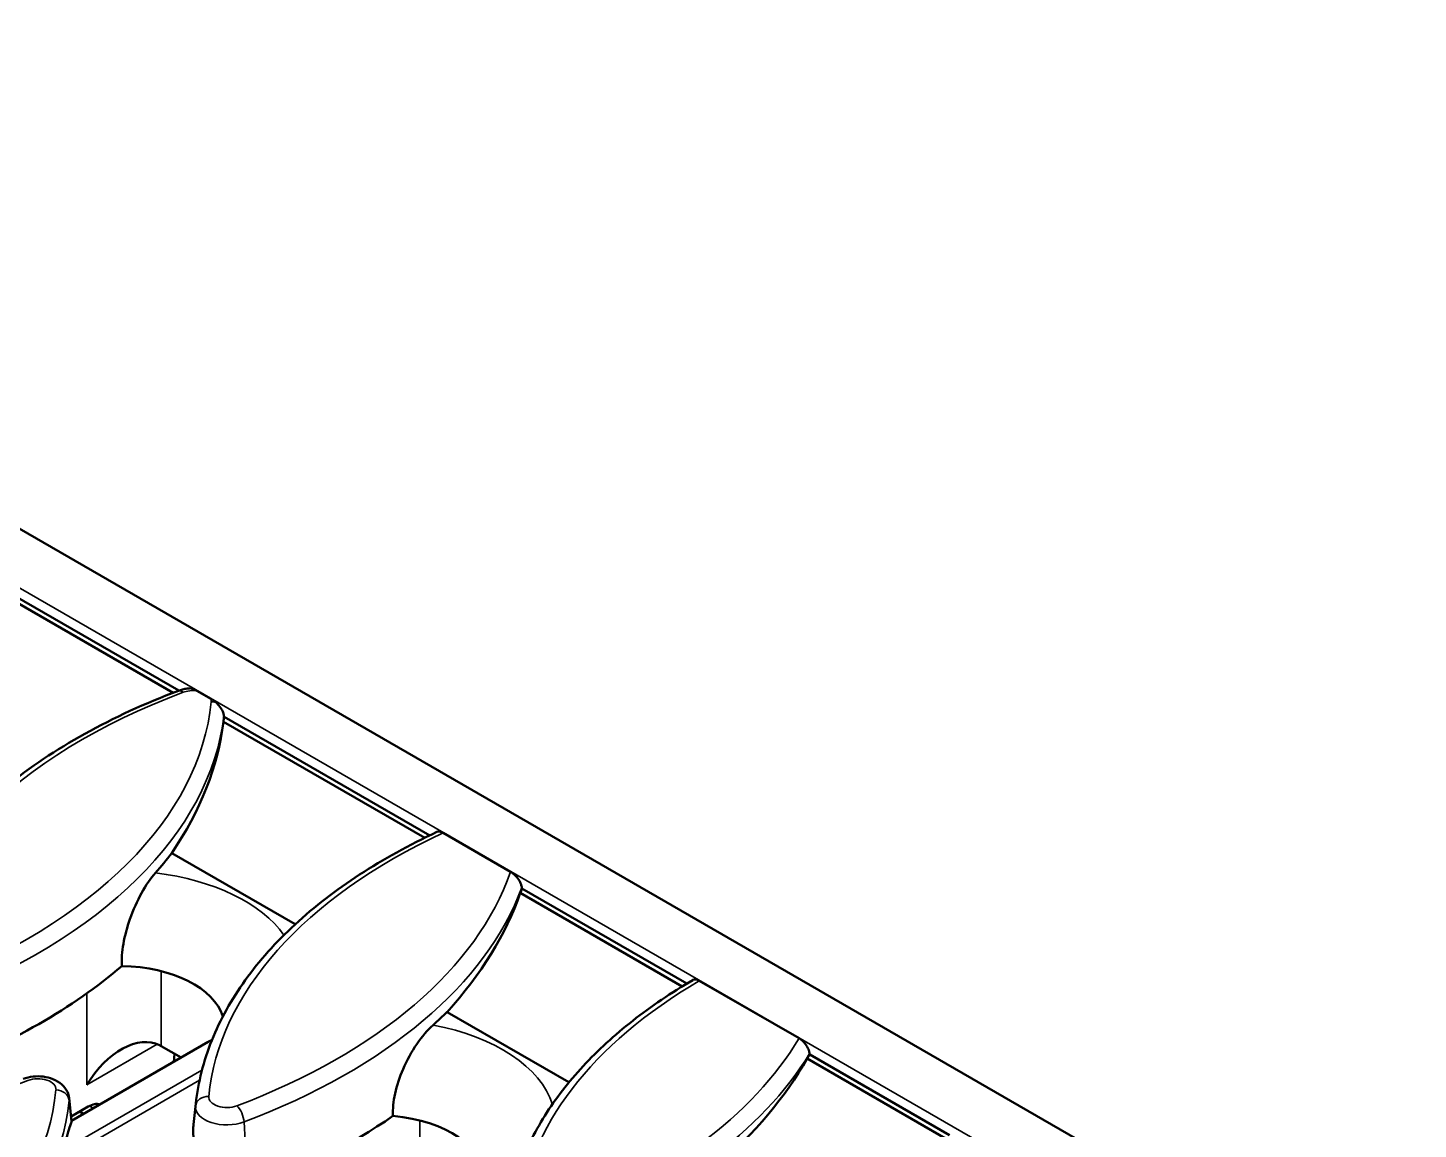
# Model space of a CAD drawing. Header units: millimetres. Extents: x 0 to 1485, y 0 to 1050.
# Drawn here: x 138 to 190.8, y 309.2 to 351 of the extents above; entities that cross this region are included whole.
import ezdxf

# ---------------------------------------------------------------- set-up
doc = ezdxf.new("R2010")
doc.units = ezdxf.units.MM
doc.header["$LTSCALE"] = 2.5
doc.layers.add('Sichtbar (ISO)', color=7, linetype='Continuous', lineweight=50)
doc.layers.add('Sichtbar schmal (ISO)', color=7, linetype='Continuous', lineweight=35)

msp = doc.modelspace()

# ---------------------------------------------------------------- linework, layer by layer
at = {"layer": 'Sichtbar (ISO)'}
for p, q in [((458.257, 146.87), (104.703, 350.994)), ((143.708, 325.821), (129.275, 334.154)), ((143.495, 325.74), (129.051, 334.079)), ((144.924, 325.506), (144.394, 325.812)), ((153.042, 320.228), (145.401, 324.64)), ((145.425, 324.83), (145.421, 324.866)), ((153.235, 320.321), (145.425, 324.83)), ((156.301, 318.937), (153.741, 320.415)), ((148.125, 316.943), (143.44, 319.648)), ((156.732, 318.301), (156.728, 318.337)), ((162.987, 314.69), (156.732, 318.301)), ((162.815, 314.585), (156.669, 318.134)), ((167.252, 312.615), (163.465, 314.801)), ((158.52, 310.942), (153.892, 313.613)), ((139.636, 309.481), (144.824, 312.476)), ((143.043, 312.313), (143.792, 311.88)), ((143.541, 312.025), (143.514, 311.719)), ((167.656, 311.995), (167.652, 312.03)), ((172.964, 308.93), (167.656, 311.995)), ((172.812, 308.814), (167.563, 311.844)), ((139.543, 310.349), (139.639, 309.453)), ((140.273, 310.023), (139.619, 309.645)), ((140.09, 309.743), (139.939, 309.83)), ((144.353, 310.133), (144.269, 309.346))]:
    msp.add_line(p, q, dxfattribs=at)
for centre, major_axis, ratio, start_param, end_param in [((120.876, 324.769), (24.573, 1.639), 0.616892, 5.832918, 6.166967), ((120.985, 325.767), (24.494, 0), 0.57735, 6.203357, 6.216843), ((120.985, 325.359), (-24.538, 0), 0.57735, 2.668001, 2.726644), ((132.77, 321.231), (24.494, 0), 0.57735, 6.062366, 6.074495), ((132.661, 320.395), (24.556, 1.638), 0.616892, 5.714169, 6.0265), ((120.985, 323.318), (-24.756, 0), 0.57735, 2.150508, 2.550935), ((141.434, 313.049), (4, 0), 0.57735, 0.169767, 1.542542), ((132.77, 320.823), (-24.538, 0), 0.57735, 2.566416, 2.607666), ((141.631, 309.945), (1.378, 2.386), 0.607566, 0.025495, 1.543932), ((141.631, 311.493), (2, 0), 0.578934, 0.786768, 0.836389), ((144.555, 316.695), (24.494, 0), 0.57735, 5.933055, 5.944341), ((144.446, 316.021), (24.538, 1.637), 0.616892, 5.598882, 5.897576), ((140.236, 309.228), (-0.537, -0.844), 0.546379, 3.266446, 3.950567), ((132.77, 318.782), (-24.756, 0), 0.57735, 2.150508, 2.449831), ((151.255, 307.379), (4, 0), 0.57735, 6.248142, 7.708307)]:
    msp.add_ellipse(centre, major_axis=major_axis, ratio=ratio, start_param=start_param, end_param=end_param, dxfattribs=at)
for points, knots in [([(132.568, 314.669), (132.666, 315.578), (132.91, 316.48), (133.678, 318.231), (134.2, 319.081), (135.499, 320.7), (136.274, 321.47), (138.05, 322.908), (139.05, 323.575), (141.239, 324.79), (142.428, 325.337), (143.692, 325.815)], [2.4180978, 2.4180978, 2.4180978, 2.4180978, 2.6039342, 2.6039342, 2.7897706, 2.7897706, 2.9756069, 2.9756069, 3.1614433, 3.1614433, 3.3472796, 3.3472796, 3.3472796, 3.3472796]), ([(143.692, 325.815), (143.719, 325.825), (143.746, 325.834), (143.8, 325.851), (143.827, 325.858), (143.882, 325.872), (143.909, 325.878), (143.965, 325.889), (143.993, 325.893), (144.049, 325.901), (144.077, 325.904), (144.105, 325.906)], [3.3472796, 3.3472796, 3.3472796, 3.3472796, 3.4340535, 3.4340535, 3.5208275, 3.5208275, 3.6076014, 3.6076014, 3.6943753, 3.6943753, 3.7811492, 3.7811492, 3.7811492, 3.7811492]), ([(144.394, 325.812), (144.325, 325.852), (144.243, 325.89), (144.154, 325.906), (144.129, 325.908), (144.106, 325.906)], [0.07032907, 0.07032907, 0.07032907, 0.07032907, 0.12919331, 0.12919331, 0.15110566, 0.15110566, 0.15110566, 0.15110566]), ([(145.421, 324.866), (145.417, 324.902), (145.407, 324.945), (145.373, 325.039), (145.337, 325.106), (145.259, 325.222), (145.201, 325.289), (145.141, 325.347), (145.132, 325.356), (145.122, 325.364)], [0.0084311, 0.0084311, 0.0084311, 0.0084311, 0.0336555, 0.0336555, 0.0718257, 0.0718257, 0.1174791, 0.1174791, 0.1252911, 0.1252911, 0.1252911, 0.1252911]), ([(144.353, 310.133), (144.441, 310.944), (144.645, 311.75), (145.276, 313.323), (145.703, 314.09), (146.764, 315.564), (147.397, 316.272), (148.85, 317.612), (149.67, 318.244), (151.473, 319.417), (152.456, 319.959), (153.507, 320.45)], [2.4180978, 2.4180978, 2.4180978, 2.4180978, 2.583959, 2.583959, 2.7498202, 2.7498202, 2.9156815, 2.9156815, 3.0815427, 3.0815427, 3.2474039, 3.2474039, 3.2474039, 3.2474039]), ([(153.741, 320.415), (153.697, 320.441), (153.646, 320.459), (153.572, 320.468), (153.535, 320.462), (153.507, 320.45)], [0.4461745, 0.4461745, 0.4461745, 0.4461745, 0.48344945, 0.48344945, 0.51578696, 0.51578696, 0.51578696, 0.51578696]), ([(142.822, 318.898), (142.643, 318.696), (142.463, 318.433), (142.13, 317.83), (141.979, 317.494), (141.747, 316.834), (141.66, 316.516), (141.554, 315.906), (141.534, 315.622), (141.547, 315.358)], [-0.8411603, -0.8411603, -0.8411603, -0.8411603, -0.6062959, -0.6062959, -0.3789844, -0.3789844, -0.1831189, -0.1831189, 0, 0, 0, 0]), ([(156.728, 318.337), (156.724, 318.376), (156.714, 318.42), (156.68, 318.515), (156.647, 318.582), (156.575, 318.693), (156.522, 318.757), (156.422, 318.855), (156.356, 318.905), (156.301, 318.937)], [0.0084336, 0.0084336, 0.0084336, 0.0084336, 0.0349387, 0.0349387, 0.0725438, 0.0725438, 0.1145432, 0.1145432, 0.1614949, 0.1614949, 0.1614949, 0.1614949]), ([(156.139, 305.597), (156.214, 306.296), (156.376, 306.992), (156.867, 308.356), (157.196, 309.025), (158.011, 310.324), (158.497, 310.952), (159.614, 312.159), (160.245, 312.737), (161.638, 313.83), (162.4, 314.347), (163.22, 314.828)], [2.4180978, 2.4180978, 2.4180978, 2.4180978, 2.5610927, 2.5610927, 2.7040876, 2.7040876, 2.8470825, 2.8470825, 2.9900775, 2.9900775, 3.1330724, 3.1330724, 3.1330724, 3.1330724]), ([(163.465, 314.801), (163.422, 314.826), (163.371, 314.844), (163.292, 314.853), (163.25, 314.846), (163.22, 314.829), (163.22, 314.828), (163.22, 314.828)], [0.44457958, 0.44457958, 0.44457958, 0.44457958, 0.48159077, 0.48159077, 0.51863535, 0.51863535, 0.51909006, 0.51909006, 0.51909006, 0.51909006]), ([(153.359, 313.116), (153.149, 312.93), (152.939, 312.683), (152.547, 312.108), (152.368, 311.784), (152.091, 311.139), (151.986, 310.825), (151.854, 310.218), (151.825, 309.932), (151.835, 309.664)], [-0.8394486, -0.8394486, -0.8394486, -0.8394486, -0.6082887, -0.6082887, -0.3818154, -0.3818154, -0.1849508, -0.1849508, 0, 0, 0, 0]), ([(167.652, 312.03), (167.648, 312.07), (167.637, 312.116), (167.604, 312.212), (167.572, 312.278), (167.503, 312.386), (167.454, 312.447), (167.362, 312.539), (167.302, 312.586), (167.252, 312.615)], [0.0084361, 0.0084361, 0.0084361, 0.0084361, 0.0358192, 0.0358192, 0.0730838, 0.0730838, 0.1128159, 0.1128159, 0.1553307, 0.1553307, 0.1553307, 0.1553307]), ([(137.8, 311.072), (137.92, 311.118), (138.047, 311.147), (138.303, 311.174), (138.432, 311.173), (138.688, 311.142), (138.813, 311.112), (139.052, 311.017), (139.167, 310.952), (139.353, 310.786), (139.429, 310.692), (139.513, 310.506), (139.535, 310.429), (139.543, 310.349)], [3.34728, 3.34728, 3.34728, 3.34728, 3.742348, 3.742348, 4.136015, 4.136015, 4.530025, 4.530025, 4.924042, 4.924042, 5.243901, 5.243901, 5.435884, 5.435884, 5.435884, 5.435884]), ([(139.633, 309.426), (139.618, 309.391), (139.602, 309.346), (139.525, 309.116), (139.451, 308.844), (139.353, 308.491), (139.336, 308.43), (139.318, 308.367)], [0.635921, 0.635921, 0.635921, 0.635921, 0.7360198, 0.7360198, 1.0671166, 1.0671166, 1.1316401, 1.1316401, 1.1316401, 1.1316401]), ([(144.676, 306.847), (144.674, 307.055), (144.644, 307.279), (144.532, 307.803), (144.437, 308.108), (144.334, 308.5), (144.307, 308.613), (144.266, 308.836), (144.253, 308.945), (144.248, 309.1), (144.25, 309.158), (144.255, 309.215)], [1.754995, 1.754995, 1.754995, 1.754995, 1.892647, 1.892647, 2.0720945, 2.0720945, 2.1365308, 2.1365308, 2.2009671, 2.2009671, 2.2396712, 2.2396712, 2.2396712, 2.2396712])]:
    msp.add_open_spline(points, degree=3, knots=knots, dxfattribs=at)
for points in [[(145.122, 325.364), (145.06, 325.42), (144.986, 325.47), (144.924, 325.506)], [(144.824, 312.476), (144.877, 312.507), (144.926, 312.537), (144.973, 312.567)], [(139.639, 309.453), (139.64, 309.446), (139.638, 309.437), (139.633, 309.426)], [(144.255, 309.215), (144.26, 309.259), (144.264, 309.303), (144.269, 309.346)]]:
    msp.add_open_spline(points, degree=3, dxfattribs=at)
at = {"layer": 'Sichtbar schmal (ISO)'}
for p, q in [((456.312, 145.747), (102.759, 349.871)), ((143.043, 312.313), (143.043, 315.164)), ((140.219, 314.319), (140.219, 310.846)), ((140.219, 310.846), (142.892, 312.389)), ((139.318, 308.367), (144.588, 311.41)), ((144.496, 311.02), (139.194, 307.96)), ((139.633, 309.426), (139.544, 310.268)), ((140.46, 309.956), (140.31, 310.043)), ((144.255, 309.215), (144.345, 310.051)), ((146.331, 306.824), (146.185, 309.438)), ((152.864, 306.642), (152.864, 309.493))]:
    msp.add_line(p, q, dxfattribs=at)
for centre, major_axis, ratio, start_param, end_param in [((157.011, 314.167), (-23.992, 0), 0.57735, 5.2921, 6.227073), ((143.869, 325.347), (-0.177, 0.468), 0.447262, 5.581488, 6.283185), ((144.248, 325.421), (0.692, 0), 0.57735, 1.357856, 2.150508), ((120.985, 326.176), (23.992, 0), 0.57735, 5.2921, 6.227073), ((144.248, 325.421), (0.692, 0), 0.57735, 6.227073, 6.496126), ((144.939, 324.99), (-0.498, 0.048), 0.815212, 4.415404, 4.791537), ((120.985, 325.803), (24.49, 0), 0.57735, 5.2921, 6.216855), ((168.797, 309.631), (-23.992, 0), 0.57735, 5.390773, 6.227073), ((141.434, 315.091), (6.739, 0), 0.57735, 0.379032, 1.363346), ((132.77, 321.639), (23.992, 0), 0.57735, 5.2921, 6.08685), ((132.77, 321.267), (24.49, 0), 0.57735, 5.2921, 6.074485), ((180.582, 305.094), (-23.992, 0), 0.57735, 5.506757, 6.227073), ((151.255, 309.421), (6.739, 0), 0.57735, 0.176989, 1.25316), ((146.199, 310.094), (-1.375, 2.382), 0.57735, 6.186858, 6.283185), ((144.555, 317.103), (23.992, 0), 0.57735, 5.2921, 5.953165), ((144.555, 316.731), (24.49, 0), 0.57735, 5.2921, 5.944312), ((151.119, 299.424), (-23.992, 0), 0.57735, 5.2921, 6.227073), ((138.356, 310.679), (0.692, 0), 0.57735, 6.227073, 8.433693), ((115.092, 311.433), (23.992, 0), 0.57735, 5.2921, 6.227073), ((139.046, 310.248), (0.498, -0.048), 0.815212, 0.166414, 1.649944), ((138.356, 310.306), (1.19, 0), 0.57735, 6.227073, 6.345089), ((144.842, 309.999), (-0.498, 0.048), 0.815212, 4.791537, 6.275066), ((145.533, 310.385), (-0.692, 0), 0.57735, 6.227073, 8.433693), ((115.092, 311.061), (24.49, 0), 0.57735, 5.2921, 6.227073), ((145.533, 310.012), (-1.19, 0), 0.57735, 6.227073, 8.433693), ((168.797, 309.258), (-24.49, 0), 0.57735, 6.221282, 6.227073), ((145.912, 309.643), (0.177, -0.468), 0.447262, 0.956366, 2.439895)]:
    msp.add_ellipse(centre, major_axis=major_axis, ratio=ratio, start_param=start_param, end_param=end_param, dxfattribs=at)

doc.saveas('drawing.dxf')
